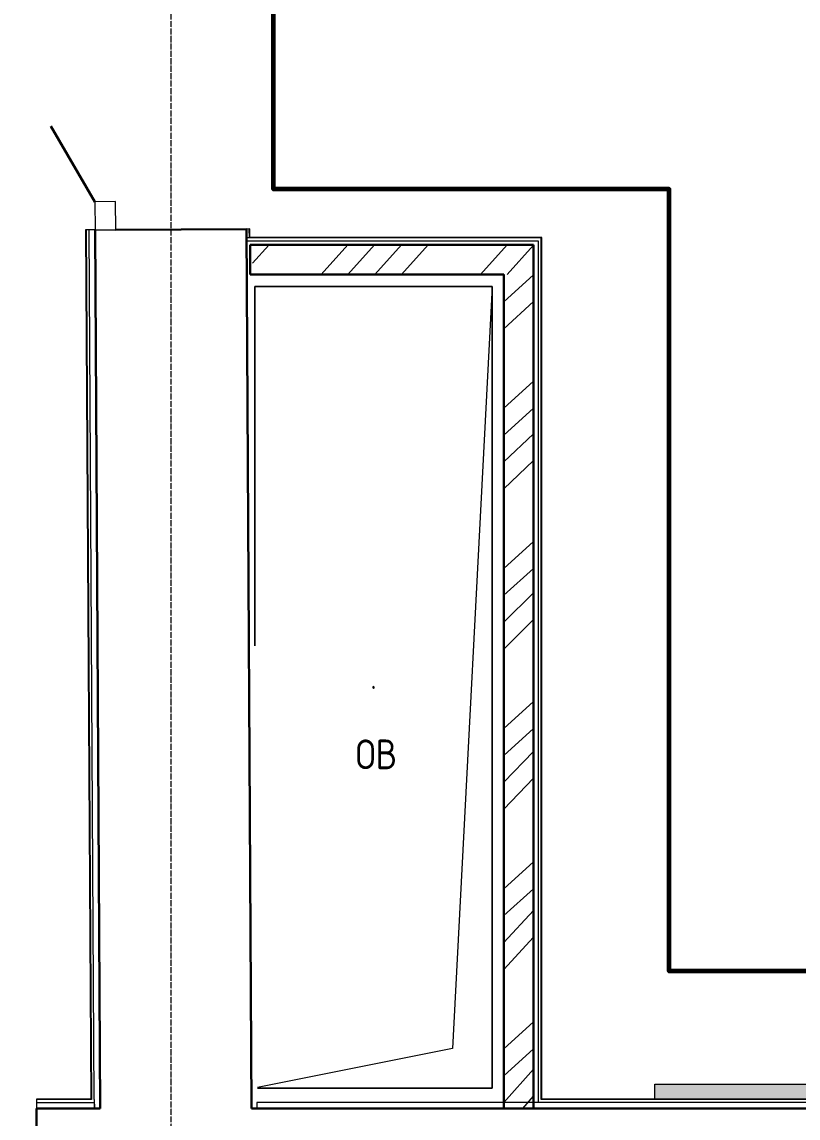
# Model space of a CAD drawing. Header units: millimetres. Extents: x -32 to 417638015, y -35 to 175284279.
# Drawn here: x 417439014 to 417441630, y 175252263 to 175255956 of the extents above; entities that cross this region are included whole.
import ezdxf
from ezdxf import colors
from ezdxf.entities.mleader import LeaderData, LeaderLine
from ezdxf.math import Vec2, Vec3

# ---------------------------------------------------------------- set-up
doc = ezdxf.new("R2010")
doc.units = ezdxf.units.MM
doc.linetypes.add('ADSK_Линия сетки', pattern=[25, 20, -2.5, 0, -2.5])
for name, color, linetype, lineweight in [('_ЭМ_гофра', 5, 'Continuous', 60), ('Аннотация', 7, 'Continuous', 18), ('Двери', 7, 'Continuous', 9), ('Обобщенные модели', 7, 'Continuous', 18), ('Оси', 253, 'Continuous', 9), ('Стены несущие', 7, 'Continuous', 30), ('Стены отделка', 7, 'Continuous', 30), ('Стены штриховка', 7, 'Continuous', 9), ('ТХ_Задание ЭОМ_СС', 6, 'Continuous', 0), ('ШТРИХОВКА', 252, 'Continuous', 15)]:
    doc.layers.add(name, color=color, linetype=linetype, lineweight=lineweight)
doc.layers.add('_ЭМ_Надписи', color=7, linetype='Continuous')
doc.styles.add('GOST Common_4', font='GOST_Common.ttf', dxfattribs={"width": 0.9, "height": 199.9999999999999})
doc.styles.add('ЭОМ', font='isocpeur.ttf', dxfattribs={"width": 0.85, "height": 250})
pattern_1 = [(45, (591.9394108331762, 243.9018102923292), (-269.4076836320746, 269.4076836320746), []), (45, (681.7420108331135, 243.9018102923292), (-269.4076836320746, 269.4076836320746), []), (45, (771.5446108331671, 243.9018102923292), (-269.4076836320746, 269.4076836320746), []), (45, (861.3474108331138, 243.9018102923292), (-269.4076836320746, 269.4076836320746), [])]

# ---------------------------------------------------------------- blocks, each defined once
blk = doc.blocks.new('_ЭМ_ТХ2_4 Этаж')
at = {"lineweight": 0}
h = blk.add_hatch(color=8, dxfattribs=at)
h.dxf.hatch_style = 1
h.paths.add_polyline_path([(56894.33697813336, 20632.57254455423), (56894.33697813336, 20682.57254455423), (58094.33697813336, 20682.57254455423), (58094.33697813336, 20632.57254455423)])
at = {"color": 8, "lineweight": 0}
blk.add_lwpolyline([(56894.33697813336, 20632.57254455423), (56894.33697813336, 20682.57254455423), (58094.33697813336, 20682.57254455423), (58094.33697813336, 20632.57254455423), (56894.33697813336, 20632.57254455423)], dxfattribs=at)
blk = doc.blocks.new('План 4 этажа')
at = {"layer": 'Стены штриховка', "lineweight": 9}
h = blk.add_hatch(dxfattribs=at)
h.set_pattern_fill('ANSI34', color=8, scale=20)
h.set_pattern_definition(pattern_1)
h.paths.add_polyline_path([(49630.33772953786, 23648.99189719802), (50577.81032767368, 23648.99189719802), (50577.81032767368, 23748.99189719796), (49629.74532436277, 23748.12516823167)])
h = blk.add_hatch(dxfattribs=at)
h.set_pattern_fill('ANSI34', color=8, scale=20)
h.set_pattern_definition(pattern_1)
h.paths.add_polyline_path([(50481.97315472504, 20839.47435484623), (50577.81032767368, 20839.47435484623), (50577.81032767368, 23648.99189719802), (50477.81032767368, 23648.99189719802), (50477.81032767368, 20839.47435484623)])
at = {"layer": 'Двери', "color": 8, "lineweight": 30}
blk.add_line((49098.86280433145, 23894.22276678967), (48949.83877098963, 24148.81427781575), dxfattribs=at)
at = {"layer": 'Двери', "color": 8}
for p, q in [((49168.86155448911, 23894.64106855064), (49098.86280433145, 23894.22276678967)), ((49098.86280433145, 23894.22276678967), (49099.43049957843, 23799.22446300427)), ((49169.42924973611, 23799.64276476519), (49168.86155448911, 23894.64106855064)), ((49099.43049957843, 23799.22446300427), (49169.42924973611, 23799.64276476519))]:
    blk.add_line(p, q, dxfattribs=at)
at = {"layer": 'Обобщенные модели', "color": 8}
for p, q in [((49637.81032767356, 22398.5249406129), (49637.81032767356, 23608.32626959996)), ((49637.81032767356, 23608.32626959996), (50437.81032767356, 23608.32626959996)), ((50437.81032767356, 23608.32626959996), (49637.81032767356, 23608.32626959996)), ((49637.81032767356, 23608.32626959996), (49637.81032767356, 22398.5249406129)), ((50437.81032767356, 23608.32626959996), (50304.47699434024, 21041.65960293327)), ((50437.81032767356, 23608.32626959996), (50437.81032767356, 20908.32626959996)), ((50437.81032767356, 20908.32626959996), (50437.81032767356, 23608.32626959996)), ((50304.47699434024, 21041.65960293327), (49646.70489513641, 20910.10518309253)), ((50437.81032767356, 20908.32626959996), (49646.71552564975, 20908.32626959996)), ((49646.71552564975, 20908.32626959996), (50437.81032767356, 20908.32626959996))]:
    blk.add_line(p, q, dxfattribs=at)
for radius, start, end in [(2.500000000000002, 0, 180), (2.499999999999998, 120.0000000000624, 180), (2.500000000000002, 180, 0), (2.499999999999999, 239.9999999999376, 345.0000000007444), (2.500000000000002, 14.99999999925556, 90)]:
    blk.add_arc((50037.81032767356, 22258.32626959996), radius, start, end, dxfattribs=at)
at = {"layer": 'Оси', "color": 8, "linetype": 'ADSK_Линия сетки'}
blk.add_line((49356.50476387143, -3353.100552087591), (49356.50476387149, 43685.83329475898), dxfattribs=at)
at = {"layer": 'Стены несущие', "color": 8}
for p, q in [((49117.11751083808, 20839.47435484623), (49099.43049957859, 23799.22446300427)), ((49099.43049957836, 23799.22446300427), (49117.11751083797, 20839.47435484623)), ((49609.42139358434, 23802.27209011972), (49169.42924973613, 23799.64276476525)), ((49627.12661699462, 20839.47435484623), (49609.42139358434, 23802.27209011972)), ((49609.4213935833, 23802.27209011972), (49609.59039166512, 23773.99189719802)), ((50577.81032767356, 23748.99189719802), (49622.33063405647, 23748.99189719802)), ((49622.33063405647, 23748.99189719802), (49622.33063405647, 23648.99189719802)), ((50577.81032767356, 20839.47435484617), (50577.81032767356, 23748.99189719802)), ((49622.33063405647, 23648.99189719802), (50477.81032767356, 23648.99189719802)), ((50477.81032767356, 23648.99189719802), (50477.81032767356, 20839.47435484617)), ((49117.11751083797, 20839.47435484623), (48902.12869243498, 20839.47435484623)), ((48902.12869243498, 20839.47435484623), (48902.12869243498, 20329.47435484617)), ((55590.83021941199, 20839.47435484617), (49627.12661699462, 20839.47435484623))]:
    blk.add_line(p, q, dxfattribs=at)
at = {"layer": 'Стены отделка', "color": 8, "lineweight": 9}
for p, q in [((49099.43049957859, 23799.22446300427), (49067.4310709351, 23799.0332393421)), ((49067.4310709351, 23799.0332393421), (49084.92571239488, 20871.47435484623)), ((49621.42117932462, 23802.34379899304), (49609.42139358434, 23802.27209011972)), ((49621.59060592856, 23773.99189719796), (49621.42117932567, 23802.34379899304)), ((49621.42117932567, 23802.34379899304), (49621.42117932462, 23802.34379899304)), ((49621.59060592763, 23773.99189719802), (49621.42117932462, 23802.34379899304)), ((49609.59039166512, 23773.99189719802), (49621.59060592763, 23773.99189719802)), ((49609.66210181976, 23761.99189719802), (50592.8687421605, 23761.99189719802)), ((50602.8687421605, 23773.99189719802), (49621.59060592856, 23773.99189719802)), ((50592.8687421605, 23761.99189719802), (50592.8687421605, 20859.47435484617)), ((50604.8687421605, 20871.47435484623), (50604.8687421605, 23771.99189719802)), ((48902.12869243498, 20871.47435484623), (48902.12869243498, 20839.47435484623)), ((49084.92571239488, 20871.47435484623), (48902.12869243498, 20871.47435484623)), ((49096.93787834968, 20869.47435484623), (49097.11786793591, 20839.35484005738)), ((55558.57036594802, 20871.47435484617), (50604.8687421605, 20871.47435484623)), ((48902.12869243498, 20859.47435484623), (49097.11715373397, 20859.47435484623)), ((49097.11715373397, 20839.47435484623), (49097.11715373397, 20859.47435484623)), ((49097.11786793591, 20839.35484005738), (49117.11751083808, 20839.47435484623)), ((49627.12726946897, 20839.36516958277), (49647.12691237114, 20839.48468437156)), ((49644.26847973315, 20859.47435484623), (49644.26847973315, 20839.47435484623)), ((55590.83021941187, 20859.47435484617), (49644.26847973315, 20859.47435484623))]:
    blk.add_line(p, q, dxfattribs=at)
at = {"layer": 'Стены штриховка', "color": 8}
for p, q in [((49069.43103522528, 23799.04519082099), (49086.93769979756, 20869.47435484617)), ((49096.93787834968, 20869.47435484623), (49079.43085667631, 23799.10494821548)), ((49619.60252191045, 23771.99189719802), (49619.42121503537, 23802.33184751414)), ((49619.59057021711, 23773.99189719802), (49619.42121503444, 23802.33184751414)), ((50604.8687421605, 23771.99189719802), (49619.60252191045, 23771.99189719802)), ((50602.8687421605, 20869.47435484623), (50602.8687421605, 23773.99189719802)), ((50604.8687421605, 23773.99189719802), (50602.8687421605, 23773.99189719802)), ((50604.8687421605, 23771.99189719802), (50604.8687421605, 23773.99189719802)), ((49086.93769979768, 20869.47435484623), (48902.12869243498, 20869.47435484617)), ((55560.5866067895, 20869.47435484623), (50602.8687421605, 20869.47435484623))]:
    blk.add_line(p, q, dxfattribs=at)
at = {"layer": 'Аннотация', "color": 8, "lineweight": 9, "insert": (49977.85795661807, 22082.59180720634), "char_height": 100, "width": 156.348, "attachment_point": 1, "line_spacing_factor": 1.022765581104984, "style": 'GOST Common_4'}
blk.add_mtext('\\pxt3.6,7.2,10.8,14.4,18,21.6,25.2,28.8,32.4,36,39.6,43.2,46.8,50.4,54,57.6,61.2,64.8,68.4,72,75.6,79.2,82.8,86.4,90,93.6,97.2,100.8,104.4,108,111.6,115.2;{ОВ}', dxfattribs=at)

msp = doc.modelspace()

# ---------------------------------------------------------------- linework, layer by layer
at = {"layer": '_ЭМ_гофра', "linetype": 'ByBlock'}
msp.add_lwpolyline([(417444786.7519675, 175252757.6739933), (417441195.3569555, 175252757.6739933), (417441195.3569555, 175255391.6299109), (417439862.4298981, 175255391.6299109), (417439862.4298981, 175258955.8876832), (417439759.7228612, 175259049.581306)], dxfattribs=at)

# ---------------------------------------------------------------- block references
at = {"layer": 'ТХ_Задание ЭОМ_СС', "lineweight": 50}
msp.add_blockref('_ЭМ_ТХ2_4 Этаж', (417384252.4643108, 175231694.5649611), dxfattribs=at)
at = {"layer": 'ШТРИХОВКА'}
msp.add_blockref('План 4 этажа', (417390160.9595469, 175231455.6631508), dxfattribs=at)

# ---------------------------------------------------------------- leaders
at = {"layer": '_ЭМ_Надписи', "color": 7, "ltscale": 5}
ml = msp.add_multileader_mtext('Standard', dxfattribs=at)
ml.set_content('{\\fGOST Common|b0|i0|c204|p34;\\W0.9;\\C256;4ЩРС-2\\fISOCPEUR|b0|i0|c204|p34;\\W0.85; Гр.6 Резерв\\P\\fGOST Common|b0|i0|c0|p34;\\W0.9;h=\\fGOST Common|b0|i0|c204|p34;1\\fGOST Common|b0|i0|c0|p34;.\\fGOST Common|b0|i0|c204|p34;8м}', color=1, style='ЭОМ')
ml.set_leader_properties()
ml.build(insert=Vec2(0, 0))
ml.multileader.update_dxf_attribs({"text_left_attachment_type": 6, "text_right_attachment_type": 6, "dogleg_length": 0, "arrow_head_size": 200})
ctx = ml.context
ctx.base_point, ctx.char_height, ctx.arrow_head_size, ctx.landing_gap_size, ctx.plane_origin = Vec3(417433587.1245347, 175256272.2413159), 250, 200, 0, Vec3(417427085.5478516, 175277219.5944702)
ctx.left_attachment, ctx.right_attachment = 6, 6
notes = []
notes.append((ctx, [(1, (1, 1, 0), (417435260.8745347, 175256272.2413159), (-1, 0), 0, [(2, [(417439771.7012551, 175257045.1130513), (417445394.5877672, 175259656.972894), (417445394.5877672, 175259656.972894)], 0, [])])]))
ctx.mtext.insert, ctx.mtext.width, ctx.mtext.defined_height, ctx.mtext.flow_direction = Vec3(417433587.1245347, 175256572.2413159), 1906.015678396141, 545.6159617257083, 5
for ctx, leaders in notes:
    for number, flags, end, landing, length, lines in leaders:
        leader = LeaderData()
        leader.index, (leader.has_last_leader_line, leader.has_dogleg_vector, leader.attachment_direction) = number, flags
        leader.last_leader_point, leader.dogleg_vector, leader.dogleg_length = Vec3(end), Vec3(landing), length
        for number, points, colour, breaks in lines:
            line = LeaderLine()
            line.index, line.vertices, line.color, line.breaks = number, Vec3.list(points), colors.encode_raw_color(colour), breaks
            leader.lines.append(line)
        ctx.leaders.append(leader)

doc.saveas('drawing.dxf')
